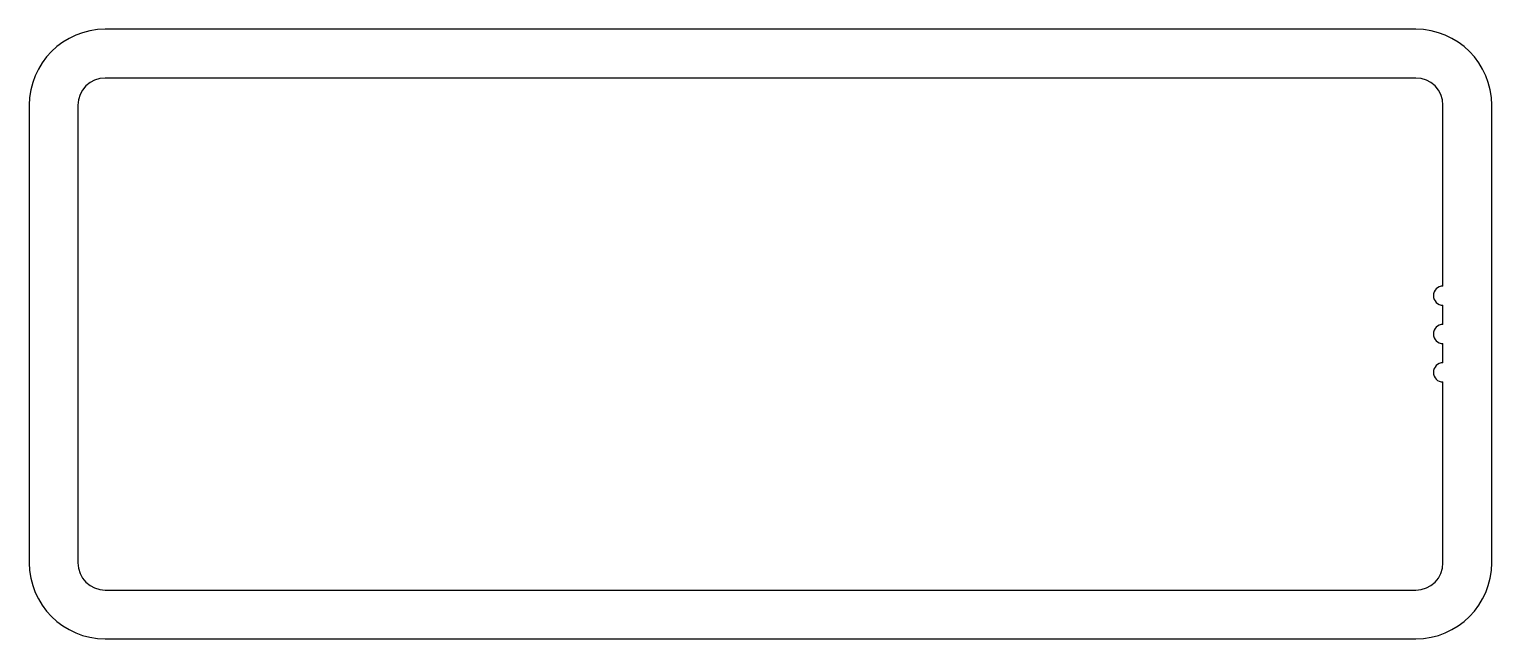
# Model space of a CAD drawing. Extents: x -17.1 to 21, y 0.6 to 16.4.
import ezdxf

# ---------------------------------------------------------------- set-up
doc = ezdxf.new("R2010")
doc.units = 0
doc.layers.add('1', color=4, linetype='CONTINUOUS')

msp = doc.modelspace()

# ---------------------------------------------------------------- linework, layer by layer
at = {"layer": '1', "color": 7}
for p, q in [((19.028, 16.434), (-15.112, 16.434)), ((-17.092, 14.454), (-17.092, 2.534)), ((21.008, 2.534), (21.008, 14.454)), ((-15.112, 0.554), (19.028, 0.554))]:
    msp.add_line(p, q, dxfattribs=at)
at = {"layer": '1', "color": 7, "linetype": 'CONTINUOUS'}
for p, q in [((19.028, 15.164), (-15.112, 15.164)), ((-15.822, 14.454), (-15.822, 9.842)), ((19.738, 9.744), (19.738, 14.454)), ((-15.822, 9.842), (-15.822, 2.534)), ((19.738, 8.744), (19.738, 9.244)), ((19.738, 7.744), (19.738, 8.244)), ((19.738, 2.534), (19.738, 7.244)), ((-15.112, 1.824), (19.028, 1.824))]:
    msp.add_line(p, q, dxfattribs=at)
at = {"layer": '1', "color": 7}
for centre, start, end in [((-15.112, 14.454), 90, 180), ((19.028, 14.454), 0, 90), ((-15.112, 2.534), 180, 270), ((19.028, 2.534), 270, 0)]:
    msp.add_arc(centre, 1.98, start, end, dxfattribs=at)
at = {"layer": '1', "color": 7, "linetype": 'CONTINUOUS'}
for centre, radius, start, end in [((-15.112, 14.454), 0.71, 90, 180), ((19.028, 14.454), 0.71, 360, 90), ((19.738, 9.494), 0.25, 90, 270), ((19.738, 8.494), 0.25, 90, 270), ((19.738, 7.494), 0.25, 90, 270), ((-15.112, 2.534), 0.71, 180, 270), ((19.028, 2.534), 0.71, 270, 0)]:
    msp.add_arc(centre, radius, start, end, dxfattribs=at)

doc.saveas('drawing.dxf')
